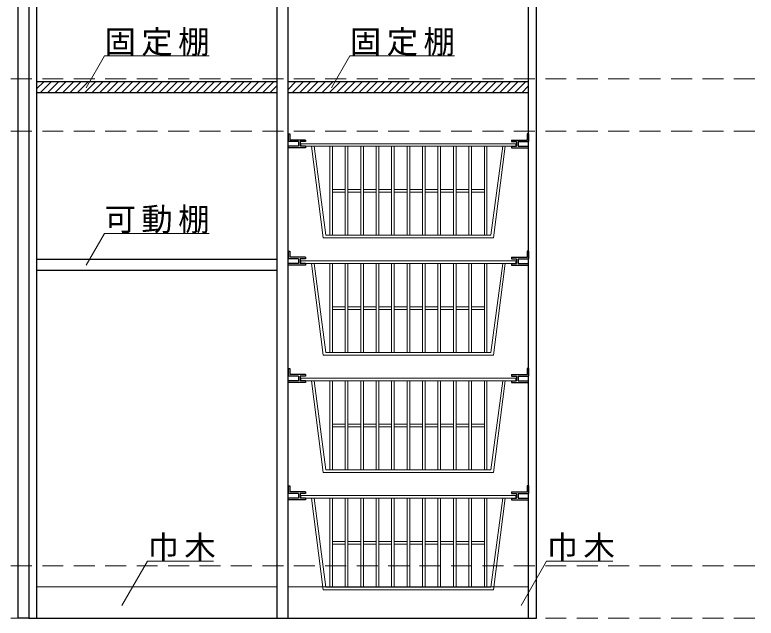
# Model space of a CAD drawing. Units: millimetres at full size, sheet at 1:20; details may follow other scales. Extents: x -3922 to 3878, y -2932 to 2722.
# Drawn here: x -1044 to 371, y -1711 to -559 of the extents above; entities that cross this region are included whole.
import ezdxf

# ---------------------------------------------------------------- set-up
doc = ezdxf.new("R2010")
doc.units = ezdxf.units.MM
doc.header["$LTSCALE"] = 20
doc.linetypes.add('DASHED2', pattern=[3, 2, -1])
for name, color, linetype, lineweight in [('0-2', 3, 'Continuous', 25), ('0-3_固定棚', 3, 'Continuous', 25), ('0-4_可動棚', 2, 'Continuous', 35), ('0-7_桟木・巾木', 2, 'Continuous', 35), ('0-9', 7, 'Continuous', 18), ('0-A_文字', 7, 'Continuous', 18), ('0-B_寸法', 7, 'Continuous', 9), ('0-C_ハッチ', 4, 'Continuous', 9)]:
    doc.layers.add(name, color=color, linetype=linetype, lineweight=lineweight)
doc.styles.add('ＭＳ ゴシック', font='')
doc.styles.get('ＭＳ ゴシック').set_extended_font_data('MS Gothic')

msp = doc.modelspace()

# ---------------------------------------------------------------- linework, layer by layer
at = {"layer": '0-2'}
for p, q in [((-1038.73, 1177.73), (-1038.73, -1711.27)), ((-1017.73, 1177.73), (-1017.73, -1711.27)), ((-1002.73, 251.73), (-1002.73, -1711.27)), ((-543.73, -1711.27), (-543.73, 251.73)), ((-522.73, -1711.27), (-522.73, 251.73)), ((-63.73, -1711.27), (-63.73, 251.73)), ((-48.73, -1711.27), (-48.73, 251.73)), ((-1017.73, -1711.27), (-1038.73, -1711.27)), ((-1017.73, -1711.27), (-48.73, -1711.27))]:
    msp.add_line(p, q, dxfattribs=at)
at = {"layer": '0-3_固定棚'}
for p, q in [((-543.73, -687.27), (-1002.73, -687.27)), ((-63.73, -687.27), (-522.73, -687.27)), ((-543.73, -708.27), (-1002.73, -708.27)), ((-63.73, -708.27), (-522.73, -708.27))]:
    msp.add_line(p, q, dxfattribs=at)
at = {"layer": '0-4_可動棚', "color": 3, "lineweight": 25}
for p, q in [((-543.73, -1026.27), (-1002.73, -1026.27)), ((-543.73, -1047.27), (-1002.73, -1047.27))]:
    msp.add_line(p, q, dxfattribs=at)
at = {"layer": '0-7_桟木・巾木', "color": 7, "lineweight": 18}
for p, q in [((-1002.73, -1651.27), (-543.73, -1651.27)), ((-522.73, -1651.27), (-63.73, -1651.27))]:
    msp.add_line(p, q, dxfattribs=at)
at = {"layer": '0-9', "color": 3, "lineweight": 25}
for p, q in [((-522.73, -786.27), (-522.73, -801.27)), ((-522.73, -786.27), (-519.73, -786.27)), ((-519.73, -786.27), (-519.73, -798.27)), ((-66.73, -786.27), (-66.73, -798.27)), ((-63.73, -786.27), (-66.73, -786.27)), ((-63.73, -786.27), (-63.73, -801.27)), ((-502.73, -801.27), (-522.73, -801.27)), ((-489.73, -798.27), (-519.73, -798.27)), ((-502.73, -801.27), (-502.73, -810.27)), ((-499.73, -801.27), (-499.73, -810.27)), ((-489.73, -801.27), (-499.73, -801.27)), ((-489.73, -798.27), (-489.73, -801.27)), ((-96.73, -798.27), (-66.73, -798.27)), ((-96.73, -798.27), (-96.73, -801.27)), ((-96.73, -801.27), (-86.73, -801.27)), ((-86.73, -801.27), (-86.73, -810.27)), ((-83.73, -801.27), (-83.73, -810.27)), ((-83.73, -801.27), (-63.73, -801.27)), ((-502.73, -810.27), (-522.73, -810.27)), ((-522.73, -813.27), (-522.73, -810.27)), ((-489.73, -810.27), (-499.73, -810.27)), ((-96.73, -810.27), (-86.73, -810.27)), ((-83.73, -810.27), (-63.73, -810.27)), ((-63.73, -813.27), (-63.73, -810.27)), ((-522.73, -1010.27), (-522.73, -1025.27)), ((-522.73, -1010.27), (-519.73, -1010.27)), ((-519.73, -1010.27), (-519.73, -1022.27)), ((-66.73, -1010.27), (-66.73, -1022.27)), ((-63.73, -1010.27), (-66.73, -1010.27)), ((-63.73, -1010.27), (-63.73, -1025.27)), ((-502.73, -1025.27), (-522.73, -1025.27)), ((-489.73, -1022.27), (-519.73, -1022.27)), ((-502.73, -1025.27), (-502.73, -1034.27)), ((-499.73, -1025.27), (-499.73, -1034.27)), ((-489.73, -1025.27), (-499.73, -1025.27)), ((-489.73, -1022.27), (-489.73, -1025.27)), ((-96.73, -1022.27), (-66.73, -1022.27)), ((-96.73, -1022.27), (-96.73, -1025.27)), ((-96.73, -1025.27), (-86.73, -1025.27)), ((-86.73, -1025.27), (-86.73, -1034.27)), ((-83.73, -1025.27), (-83.73, -1034.27)), ((-83.73, -1025.27), (-63.73, -1025.27)), ((-502.73, -1034.27), (-522.73, -1034.27)), ((-522.73, -1037.27), (-522.73, -1034.27)), ((-489.73, -1034.27), (-499.73, -1034.27)), ((-96.73, -1034.27), (-86.73, -1034.27)), ((-83.73, -1034.27), (-63.73, -1034.27)), ((-63.73, -1037.27), (-63.73, -1034.27)), ((-522.73, -1234.27), (-522.73, -1249.27)), ((-522.73, -1234.27), (-519.73, -1234.27)), ((-519.73, -1234.27), (-519.73, -1246.27)), ((-66.73, -1234.27), (-66.73, -1246.27)), ((-63.73, -1234.27), (-66.73, -1234.27)), ((-63.73, -1234.27), (-63.73, -1249.27)), ((-502.73, -1249.27), (-522.73, -1249.27)), ((-502.73, -1258.27), (-522.73, -1258.27)), ((-522.73, -1261.27), (-522.73, -1258.27)), ((-489.73, -1246.27), (-519.73, -1246.27)), ((-502.73, -1249.27), (-502.73, -1258.27)), ((-499.73, -1249.27), (-499.73, -1258.27)), ((-489.73, -1249.27), (-499.73, -1249.27)), ((-489.73, -1258.27), (-499.73, -1258.27)), ((-489.73, -1246.27), (-489.73, -1249.27)), ((-96.73, -1246.27), (-66.73, -1246.27)), ((-96.73, -1246.27), (-96.73, -1249.27)), ((-96.73, -1249.27), (-86.73, -1249.27)), ((-96.73, -1258.27), (-86.73, -1258.27)), ((-86.73, -1249.27), (-86.73, -1258.27)), ((-83.73, -1249.27), (-83.73, -1258.27)), ((-83.73, -1249.27), (-63.73, -1249.27)), ((-83.73, -1258.27), (-63.73, -1258.27)), ((-63.73, -1261.27), (-63.73, -1258.27)), ((-522.73, -1458.27), (-522.73, -1473.27)), ((-522.73, -1458.27), (-519.73, -1458.27)), ((-519.73, -1458.27), (-519.73, -1470.27)), ((-489.73, -1470.27), (-519.73, -1470.27)), ((-489.73, -1470.27), (-489.73, -1473.27)), ((-96.73, -1470.27), (-66.73, -1470.27)), ((-96.73, -1470.27), (-96.73, -1473.27)), ((-66.73, -1458.27), (-66.73, -1470.27)), ((-63.73, -1458.27), (-66.73, -1458.27)), ((-63.73, -1458.27), (-63.73, -1473.27)), ((-502.73, -1473.27), (-522.73, -1473.27)), ((-502.73, -1482.27), (-522.73, -1482.27)), ((-522.73, -1485.27), (-522.73, -1482.27)), ((-502.73, -1473.27), (-502.73, -1482.27)), ((-499.73, -1473.27), (-499.73, -1482.27)), ((-489.73, -1473.27), (-499.73, -1473.27)), ((-489.73, -1482.27), (-499.73, -1482.27)), ((-96.73, -1473.27), (-86.73, -1473.27)), ((-96.73, -1482.27), (-86.73, -1482.27)), ((-86.73, -1473.27), (-86.73, -1482.27)), ((-83.73, -1473.27), (-83.73, -1482.27)), ((-83.73, -1473.27), (-63.73, -1473.27)), ((-83.73, -1482.27), (-63.73, -1482.27)), ((-63.73, -1485.27), (-63.73, -1482.27))]:
    msp.add_line(p, q, dxfattribs=at)
at = {"layer": '0-9'}
for p, q in [((-498.23, -805.27), (-88.23, -805.27)), ((-498.23, -810.27), (-498.23, -805.27)), ((-88.23, -805.27), (-88.23, -810.27)), ((-478.23, -810.27), (-498.23, -810.27)), ((-478.23, -810.27), (-108.23, -810.27)), ((-455.73, -985.27), (-478.23, -810.27)), ((-450.68, -980.27), (-473.18, -810.27)), ((-443.23, -980.27), (-443.23, -810.27)), ((-438.23, -897.77), (-438.23, -810.27)), ((-413.73, -897.77), (-413.73, -810.27)), ((-408.73, -897.77), (-408.73, -810.27)), ((-384.23, -897.77), (-384.23, -810.27)), ((-379.23, -897.77), (-379.23, -810.27)), ((-354.73, -897.77), (-354.73, -810.27)), ((-349.73, -897.77), (-349.73, -810.27)), ((-325.23, -897.77), (-325.23, -810.27)), ((-320.23, -897.77), (-320.23, -810.27)), ((-295.73, -980.27), (-295.73, -810.27)), ((-266.23, -980.27), (-266.23, -810.27)), ((-261.23, -980.27), (-261.23, -810.27)), ((-236.73, -897.77), (-236.73, -810.27)), ((-231.73, -897.77), (-231.73, -810.27)), ((-207.23, -897.77), (-207.23, -810.27)), ((-202.23, -897.77), (-202.23, -810.27)), ((-177.73, -897.77), (-177.73, -810.27)), ((-172.73, -897.77), (-172.73, -810.27)), ((-148.23, -897.77), (-148.23, -810.27)), ((-143.23, -980.27), (-143.23, -810.27)), ((-135.77, -980.27), (-113.27, -810.27)), ((-130.73, -985.27), (-108.23, -810.27)), ((-88.23, -810.27), (-108.23, -810.27)), ((-413.73, -892.77), (-438.23, -892.77)), ((-413.73, -897.77), (-438.23, -897.77)), ((-438.23, -897.77), (-438.23, -980.27)), ((-413.73, -897.77), (-413.73, -980.27)), ((-384.23, -892.77), (-408.73, -892.77)), ((-384.23, -897.77), (-408.73, -897.77)), ((-408.73, -897.77), (-408.73, -980.27)), ((-384.23, -897.77), (-384.23, -980.27)), ((-354.73, -892.77), (-379.23, -892.77)), ((-354.73, -897.77), (-379.23, -897.77)), ((-379.23, -897.77), (-379.23, -980.27)), ((-354.73, -897.77), (-354.73, -980.27)), ((-325.23, -892.77), (-349.73, -892.77)), ((-325.23, -897.77), (-349.73, -897.77)), ((-349.73, -897.77), (-349.73, -980.27)), ((-325.23, -897.77), (-325.23, -980.27)), ((-295.73, -892.77), (-320.23, -892.77)), ((-295.73, -897.77), (-320.23, -897.77)), ((-320.23, -897.77), (-320.23, -980.27)), ((-266.23, -892.77), (-290.73, -892.77)), ((-266.23, -897.77), (-290.73, -897.77)), ((-236.73, -892.77), (-261.23, -892.77)), ((-236.73, -897.77), (-261.23, -897.77)), ((-236.73, -980.27), (-236.73, -897.77)), ((-207.23, -892.77), (-231.73, -892.77)), ((-207.23, -897.77), (-231.73, -897.77)), ((-231.73, -980.27), (-231.73, -897.77)), ((-207.23, -980.27), (-207.23, -897.77)), ((-177.73, -892.77), (-202.23, -892.77)), ((-177.73, -897.77), (-202.23, -897.77)), ((-202.23, -980.27), (-202.23, -897.77)), ((-177.73, -980.27), (-177.73, -897.77)), ((-172.73, -892.77), (-148.23, -892.77)), ((-172.73, -897.77), (-148.23, -897.77)), ((-172.73, -980.27), (-172.73, -897.77)), ((-148.23, -980.27), (-148.23, -897.77)), ((-130.73, -985.27), (-455.73, -985.27)), ((-135.77, -980.27), (-450.68, -980.27)), ((-498.23, -1029.27), (-88.23, -1029.27)), ((-498.23, -1034.27), (-498.23, -1029.27)), ((-88.23, -1029.27), (-88.23, -1034.27)), ((-478.23, -1034.27), (-498.23, -1034.27)), ((-478.23, -1034.27), (-108.23, -1034.27)), ((-455.73, -1209.27), (-478.23, -1034.27)), ((-450.68, -1204.27), (-473.18, -1034.27)), ((-443.23, -1204.27), (-443.23, -1034.27)), ((-438.23, -1121.77), (-438.23, -1034.27)), ((-413.73, -1121.77), (-413.73, -1034.27)), ((-408.73, -1121.77), (-408.73, -1034.27)), ((-384.23, -1121.77), (-384.23, -1034.27)), ((-379.23, -1121.77), (-379.23, -1034.27)), ((-354.73, -1121.77), (-354.73, -1034.27)), ((-349.73, -1121.77), (-349.73, -1034.27)), ((-325.23, -1121.77), (-325.23, -1034.27)), ((-320.23, -1121.77), (-320.23, -1034.27)), ((-295.73, -1204.27), (-295.73, -1034.27)), ((-266.23, -1204.27), (-266.23, -1034.27)), ((-261.23, -1204.27), (-261.23, -1034.27)), ((-236.73, -1121.77), (-236.73, -1034.27)), ((-231.73, -1121.77), (-231.73, -1034.27)), ((-207.23, -1121.77), (-207.23, -1034.27)), ((-202.23, -1121.77), (-202.23, -1034.27)), ((-177.73, -1121.77), (-177.73, -1034.27)), ((-172.73, -1121.77), (-172.73, -1034.27)), ((-148.23, -1121.77), (-148.23, -1034.27)), ((-143.23, -1204.27), (-143.23, -1034.27)), ((-135.77, -1204.27), (-113.27, -1034.27)), ((-130.73, -1209.27), (-108.23, -1034.27)), ((-88.23, -1034.27), (-108.23, -1034.27)), ((-413.73, -1116.77), (-438.23, -1116.77)), ((-384.23, -1116.77), (-408.73, -1116.77)), ((-354.73, -1116.77), (-379.23, -1116.77)), ((-325.23, -1116.77), (-349.73, -1116.77)), ((-295.73, -1116.77), (-320.23, -1116.77)), ((-266.23, -1116.77), (-290.73, -1116.77)), ((-236.73, -1116.77), (-261.23, -1116.77)), ((-207.23, -1116.77), (-231.73, -1116.77)), ((-177.73, -1116.77), (-202.23, -1116.77)), ((-172.73, -1116.77), (-148.23, -1116.77)), ((-413.73, -1121.77), (-438.23, -1121.77)), ((-438.23, -1121.77), (-438.23, -1204.27)), ((-413.73, -1121.77), (-413.73, -1204.27)), ((-384.23, -1121.77), (-408.73, -1121.77)), ((-408.73, -1121.77), (-408.73, -1204.27)), ((-384.23, -1121.77), (-384.23, -1204.27)), ((-354.73, -1121.77), (-379.23, -1121.77)), ((-379.23, -1121.77), (-379.23, -1204.27)), ((-354.73, -1121.77), (-354.73, -1204.27)), ((-325.23, -1121.77), (-349.73, -1121.77)), ((-349.73, -1121.77), (-349.73, -1204.27)), ((-325.23, -1121.77), (-325.23, -1204.27)), ((-295.73, -1121.77), (-320.23, -1121.77)), ((-320.23, -1121.77), (-320.23, -1204.27)), ((-266.23, -1121.77), (-290.73, -1121.77)), ((-236.73, -1121.77), (-261.23, -1121.77)), ((-236.73, -1204.27), (-236.73, -1121.77)), ((-207.23, -1121.77), (-231.73, -1121.77)), ((-231.73, -1204.27), (-231.73, -1121.77)), ((-207.23, -1204.27), (-207.23, -1121.77)), ((-177.73, -1121.77), (-202.23, -1121.77)), ((-202.23, -1204.27), (-202.23, -1121.77)), ((-177.73, -1204.27), (-177.73, -1121.77)), ((-172.73, -1121.77), (-148.23, -1121.77)), ((-172.73, -1204.27), (-172.73, -1121.77)), ((-148.23, -1204.27), (-148.23, -1121.77)), ((-130.73, -1209.27), (-455.73, -1209.27)), ((-135.77, -1204.27), (-450.68, -1204.27)), ((-498.23, -1253.27), (-88.23, -1253.27)), ((-498.23, -1258.27), (-498.23, -1253.27)), ((-478.23, -1258.27), (-498.23, -1258.27)), ((-478.23, -1258.27), (-108.23, -1258.27)), ((-455.73, -1433.27), (-478.23, -1258.27)), ((-450.68, -1428.27), (-473.18, -1258.27)), ((-443.23, -1428.27), (-443.23, -1258.27)), ((-438.23, -1345.77), (-438.23, -1258.27)), ((-413.73, -1345.77), (-413.73, -1258.27)), ((-408.73, -1345.77), (-408.73, -1258.27)), ((-384.23, -1345.77), (-384.23, -1258.27)), ((-379.23, -1345.77), (-379.23, -1258.27)), ((-354.73, -1345.77), (-354.73, -1258.27)), ((-349.73, -1345.77), (-349.73, -1258.27)), ((-325.23, -1345.77), (-325.23, -1258.27)), ((-320.23, -1345.77), (-320.23, -1258.27)), ((-295.73, -1428.27), (-295.73, -1258.27)), ((-266.23, -1428.27), (-266.23, -1258.27)), ((-261.23, -1428.27), (-261.23, -1258.27)), ((-236.73, -1345.77), (-236.73, -1258.27)), ((-231.73, -1345.77), (-231.73, -1258.27)), ((-207.23, -1345.77), (-207.23, -1258.27)), ((-202.23, -1345.77), (-202.23, -1258.27)), ((-177.73, -1345.77), (-177.73, -1258.27)), ((-172.73, -1345.77), (-172.73, -1258.27)), ((-148.23, -1345.77), (-148.23, -1258.27)), ((-143.23, -1428.27), (-143.23, -1258.27)), ((-135.77, -1428.27), (-113.27, -1258.27)), ((-130.73, -1433.27), (-108.23, -1258.27)), ((-88.23, -1258.27), (-108.23, -1258.27)), ((-88.23, -1253.27), (-88.23, -1258.27)), ((-413.73, -1340.77), (-438.23, -1340.77)), ((-384.23, -1340.77), (-408.73, -1340.77)), ((-354.73, -1340.77), (-379.23, -1340.77)), ((-325.23, -1340.77), (-349.73, -1340.77)), ((-295.73, -1340.77), (-320.23, -1340.77)), ((-266.23, -1340.77), (-290.73, -1340.77)), ((-236.73, -1340.77), (-261.23, -1340.77)), ((-207.23, -1340.77), (-231.73, -1340.77)), ((-177.73, -1340.77), (-202.23, -1340.77)), ((-172.73, -1340.77), (-148.23, -1340.77)), ((-413.73, -1345.77), (-438.23, -1345.77)), ((-438.23, -1345.77), (-438.23, -1428.27)), ((-413.73, -1345.77), (-413.73, -1428.27)), ((-384.23, -1345.77), (-408.73, -1345.77)), ((-408.73, -1345.77), (-408.73, -1428.27)), ((-384.23, -1345.77), (-384.23, -1428.27)), ((-354.73, -1345.77), (-379.23, -1345.77)), ((-379.23, -1345.77), (-379.23, -1428.27)), ((-354.73, -1345.77), (-354.73, -1428.27)), ((-325.23, -1345.77), (-349.73, -1345.77)), ((-349.73, -1345.77), (-349.73, -1428.27)), ((-325.23, -1345.77), (-325.23, -1428.27)), ((-295.73, -1345.77), (-320.23, -1345.77)), ((-320.23, -1345.77), (-320.23, -1428.27)), ((-266.23, -1345.77), (-290.73, -1345.77)), ((-236.73, -1345.77), (-261.23, -1345.77)), ((-236.73, -1428.27), (-236.73, -1345.77)), ((-207.23, -1345.77), (-231.73, -1345.77)), ((-231.73, -1428.27), (-231.73, -1345.77)), ((-207.23, -1428.27), (-207.23, -1345.77)), ((-177.73, -1345.77), (-202.23, -1345.77)), ((-202.23, -1428.27), (-202.23, -1345.77)), ((-177.73, -1428.27), (-177.73, -1345.77)), ((-172.73, -1345.77), (-148.23, -1345.77)), ((-172.73, -1428.27), (-172.73, -1345.77)), ((-148.23, -1428.27), (-148.23, -1345.77)), ((-135.77, -1428.27), (-450.68, -1428.27)), ((-130.73, -1433.27), (-455.73, -1433.27)), ((-498.23, -1477.27), (-88.23, -1477.27)), ((-498.23, -1482.27), (-498.23, -1477.27)), ((-478.23, -1482.27), (-498.23, -1482.27)), ((-478.23, -1482.27), (-108.23, -1482.27)), ((-455.73, -1657.27), (-478.23, -1482.27)), ((-450.68, -1652.27), (-473.18, -1482.27)), ((-443.23, -1652.27), (-443.23, -1482.27)), ((-438.23, -1569.77), (-438.23, -1482.27)), ((-413.73, -1569.77), (-413.73, -1482.27)), ((-408.73, -1569.77), (-408.73, -1482.27)), ((-384.23, -1569.77), (-384.23, -1482.27)), ((-379.23, -1569.77), (-379.23, -1482.27)), ((-354.73, -1569.77), (-354.73, -1482.27)), ((-349.73, -1569.77), (-349.73, -1482.27)), ((-325.23, -1569.77), (-325.23, -1482.27)), ((-320.23, -1569.77), (-320.23, -1482.27)), ((-295.73, -1652.27), (-295.73, -1482.27)), ((-266.23, -1652.27), (-266.23, -1482.27)), ((-261.23, -1652.27), (-261.23, -1482.27)), ((-236.73, -1569.77), (-236.73, -1482.27)), ((-231.73, -1569.77), (-231.73, -1482.27)), ((-207.23, -1569.77), (-207.23, -1482.27)), ((-202.23, -1569.77), (-202.23, -1482.27)), ((-177.73, -1569.77), (-177.73, -1482.27)), ((-172.73, -1569.77), (-172.73, -1482.27)), ((-148.23, -1569.77), (-148.23, -1482.27)), ((-143.23, -1652.27), (-143.23, -1482.27)), ((-135.77, -1652.27), (-113.27, -1482.27)), ((-130.73, -1657.27), (-108.23, -1482.27)), ((-88.23, -1482.27), (-108.23, -1482.27)), ((-88.23, -1477.27), (-88.23, -1482.27)), ((-413.73, -1564.77), (-438.23, -1564.77)), ((-413.73, -1569.77), (-438.23, -1569.77)), ((-438.23, -1569.77), (-438.23, -1652.27)), ((-413.73, -1569.77), (-413.73, -1652.27)), ((-384.23, -1564.77), (-408.73, -1564.77)), ((-384.23, -1569.77), (-408.73, -1569.77)), ((-408.73, -1569.77), (-408.73, -1652.27)), ((-384.23, -1569.77), (-384.23, -1652.27)), ((-354.73, -1564.77), (-379.23, -1564.77)), ((-354.73, -1569.77), (-379.23, -1569.77)), ((-379.23, -1569.77), (-379.23, -1652.27)), ((-354.73, -1569.77), (-354.73, -1652.27)), ((-325.23, -1564.77), (-349.73, -1564.77)), ((-325.23, -1569.77), (-349.73, -1569.77)), ((-349.73, -1569.77), (-349.73, -1652.27)), ((-325.23, -1569.77), (-325.23, -1652.27)), ((-295.73, -1564.77), (-320.23, -1564.77)), ((-295.73, -1569.77), (-320.23, -1569.77)), ((-320.23, -1569.77), (-320.23, -1652.27)), ((-266.23, -1564.77), (-290.73, -1564.77)), ((-266.23, -1569.77), (-290.73, -1569.77)), ((-236.73, -1564.77), (-261.23, -1564.77)), ((-236.73, -1569.77), (-261.23, -1569.77)), ((-236.73, -1652.27), (-236.73, -1569.77)), ((-207.23, -1564.77), (-231.73, -1564.77)), ((-207.23, -1569.77), (-231.73, -1569.77)), ((-231.73, -1652.27), (-231.73, -1569.77)), ((-207.23, -1652.27), (-207.23, -1569.77)), ((-177.73, -1564.77), (-202.23, -1564.77)), ((-177.73, -1569.77), (-202.23, -1569.77)), ((-202.23, -1652.27), (-202.23, -1569.77)), ((-177.73, -1652.27), (-177.73, -1569.77)), ((-172.73, -1564.77), (-148.23, -1564.77)), ((-172.73, -1569.77), (-148.23, -1569.77)), ((-172.73, -1652.27), (-172.73, -1569.77)), ((-148.23, -1652.27), (-148.23, -1569.77)), ((-135.77, -1652.27), (-450.68, -1652.27)), ((-130.73, -1657.27), (-455.73, -1657.27))]:
    msp.add_line(p, q, dxfattribs=at)
at = {"layer": '0-9', "color": 3, "lineweight": 25}
for points in [[(-489.73, -810.27), (-489.73, -813.27), (-522.73, -813.27)], [(-96.73, -810.27), (-96.73, -813.27), (-63.73, -813.27)], [(-489.73, -1034.27), (-489.73, -1037.27), (-522.73, -1037.27)], [(-96.73, -1034.27), (-96.73, -1037.27), (-63.73, -1037.27)], [(-489.73, -1258.27), (-489.73, -1261.27), (-522.73, -1261.27)], [(-96.73, -1258.27), (-96.73, -1261.27), (-63.73, -1261.27)], [(-489.73, -1482.27), (-489.73, -1485.27), (-522.73, -1485.27)], [(-96.73, -1482.27), (-96.73, -1485.27), (-63.73, -1485.27)]]:
    msp.add_lwpolyline(points, dxfattribs=at)
at = {"layer": '0-9'}
for points in [[(-290.73, -980.27), (-290.73, -892.77), (-290.73, -810.27)], [(-290.73, -1204.27), (-290.73, -1116.77), (-290.73, -1034.27)], [(-290.73, -1428.27), (-290.73, -1340.77), (-290.73, -1258.27)], [(-290.73, -1652.27), (-290.73, -1564.77), (-290.73, -1482.27)]]:
    msp.add_lwpolyline(points, dxfattribs=at)
at = {"layer": '0-A_文字'}
for p, q in [((-908.25, -698.33), (-873.23, -637.68)), ((-673.23, -637.68), (-873.23, -637.68)), ((-439.97, -698.33), (-404.95, -637.68)), ((-204.95, -637.68), (-404.95, -637.68)), ((-908.25, -1037.33), (-873.23, -976.68)), ((-673.23, -976.68), (-873.23, -976.68))]:
    msp.add_line(p, q, dxfattribs=at)
for points in [[(-839.9, -1686.83), (-791.15, -1602.39), (-665.12, -1602.39)], [(-78.09, -1686.83), (-29.33, -1602.39), (96.69, -1602.39)]]:
    msp.add_lwpolyline(points, dxfattribs=at)
at = {"layer": '0-B_寸法', "color": 4, "linetype": 'DASHED2'}
for p, q in [((3008.16, -681.27), (-3093.22, -681.27)), ((3008.16, -781.27), (-3093.22, -781.27)), ((3008.16, -1611.27), (-3093.22, -1611.27)), ((3008.16, -1711.27), (-3093.22, -1711.27))]:
    msp.add_line(p, q, dxfattribs=at)
at = {"layer": '0-C_ハッチ'}
for p, q in [((-1002.73, -700.73), (-989.26, -687.27)), ((-996.12, -708.27), (-975.12, -687.27)), ((-981.98, -708.27), (-960.98, -687.27)), ((-967.84, -708.27), (-946.84, -687.27)), ((-953.69, -708.27), (-932.69, -687.27)), ((-939.55, -708.27), (-918.55, -687.27)), ((-925.41, -708.27), (-904.41, -687.27)), ((-911.27, -708.27), (-890.27, -687.27)), ((-897.13, -708.27), (-876.13, -687.27)), ((-882.98, -708.27), (-861.98, -687.27)), ((-868.84, -708.27), (-847.84, -687.27)), ((-854.7, -708.27), (-833.7, -687.27)), ((-840.56, -708.27), (-819.56, -687.27)), ((-826.42, -708.27), (-805.42, -687.27)), ((-812.27, -708.27), (-791.27, -687.27)), ((-798.13, -708.27), (-777.13, -687.27)), ((-783.99, -708.27), (-762.99, -687.27)), ((-769.85, -708.27), (-748.85, -687.27)), ((-755.7, -708.27), (-734.7, -687.27)), ((-741.56, -708.27), (-720.56, -687.27)), ((-727.42, -708.27), (-706.42, -687.27)), ((-713.28, -708.27), (-692.28, -687.27)), ((-699.14, -708.27), (-678.14, -687.27)), ((-684.99, -708.27), (-663.99, -687.27)), ((-670.85, -708.27), (-649.85, -687.27)), ((-656.71, -708.27), (-635.71, -687.27)), ((-642.57, -708.27), (-621.57, -687.27)), ((-628.43, -708.27), (-607.43, -687.27)), ((-614.28, -708.27), (-593.28, -687.27)), ((-600.14, -708.27), (-579.14, -687.27)), ((-586, -708.27), (-565, -687.27)), ((-571.86, -708.27), (-550.86, -687.27)), ((-522.73, -687.42), (-522.57, -687.27)), ((-522.73, -701.56), (-508.43, -687.27)), ((-515.29, -708.27), (-494.29, -687.27)), ((-501.15, -708.27), (-480.15, -687.27)), ((-487, -708.27), (-466, -687.27)), ((-472.86, -708.27), (-451.86, -687.27)), ((-458.72, -708.27), (-437.72, -687.27)), ((-444.58, -708.27), (-423.58, -687.27)), ((-430.44, -708.27), (-409.44, -687.27)), ((-416.29, -708.27), (-395.29, -687.27)), ((-402.15, -708.27), (-381.15, -687.27)), ((-388.01, -708.27), (-367.01, -687.27)), ((-373.87, -708.27), (-352.87, -687.27)), ((-359.72, -708.27), (-338.72, -687.27)), ((-345.58, -708.27), (-324.58, -687.27)), ((-331.44, -708.27), (-310.44, -687.27)), ((-317.3, -708.27), (-296.3, -687.27)), ((-303.16, -708.27), (-282.16, -687.27)), ((-289.01, -708.27), (-268.01, -687.27)), ((-274.87, -708.27), (-253.87, -687.27)), ((-260.73, -708.27), (-239.73, -687.27)), ((-246.59, -708.27), (-225.59, -687.27)), ((-232.45, -708.27), (-211.45, -687.27)), ((-218.3, -708.27), (-197.3, -687.27)), ((-204.16, -708.27), (-183.16, -687.27)), ((-190.02, -708.27), (-169.02, -687.27)), ((-175.88, -708.27), (-154.88, -687.27)), ((-161.74, -708.27), (-140.74, -687.27)), ((-147.59, -708.27), (-126.59, -687.27)), ((-133.45, -708.27), (-112.45, -687.27)), ((-119.31, -708.27), (-98.31, -687.27)), ((-105.17, -708.27), (-84.17, -687.27)), ((-91.02, -708.27), (-70.02, -687.27)), ((-557.71, -708.27), (-543.73, -694.28)), ((-76.88, -708.27), (-63.73, -695.11))]:
    msp.add_line(p, q, dxfattribs=at)

# ---------------------------------------------------------------- texts
at = {"layer": '0-A_文字', "char_height": 43.99, "attachment_point": 7, "style": 'ＭＳ ゴシック'}
for s, insert in [('\\T1.17;固定棚', (-873.23, -637.68)), ('\\T1.17;固定棚', (-404.95, -637.68)), ('\\T1.17;可動棚', (-873.23, -976.68)), ('\\T1.17;巾木', (-791.15, -1602.39)), ('\\T1.17;巾木', (-29.33, -1602.39))]:
    msp.add_mtext(s, dxfattribs=dict(at, insert=insert))

doc.saveas('drawing.dxf')
